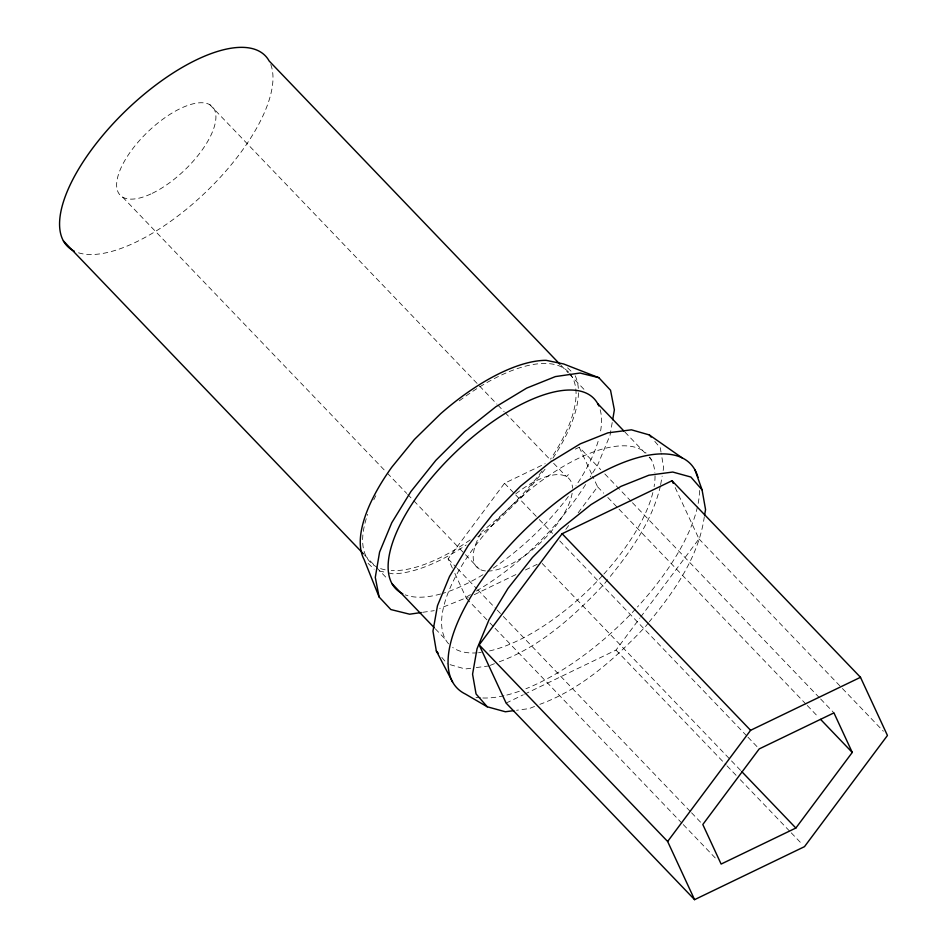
<?xml version="1.0" encoding="UTF-8"?>
<svg xmlns="http://www.w3.org/2000/svg" width="947" height="947" viewBox="0 0 947 947"><rect width="100%" height="100%" fill="white"/><g stroke="black" fill="none" stroke-linecap="round" stroke-linejoin="round"><path stroke-width="0.71" stroke-dasharray="4.74 3.55" d="M612.212 422.516L610.057 435.182L597.888 464.48L590.218 476.992M704.319 516.671C698.791 556.564 674.465 591.259 649.322 621.729M660.402 486.024C652.234 520.85 630.986 551.201 608.566 578.522M660.651 484.615L662.154 476.14M663.16 470.493L663.658 467.676L661.255 453.506M585.613 484.497C557.795 527.87 519.832 565.454 475.347 591.626M452.382 568.105L448.109 558.872L504.514 483.278L545.164 463.687M565.844 529.326L569.372 524.602M578.191 512.789L597.581 486.805L592.692 476.246M524.65 694.139L616.012 650.08L639.841 618.142M640.728 616.959L698.969 538.902L675.081 487.338M607.666 579.659L604.079 584.228C573.953 616.248 539.956 647.203 497.933 662.296M648.423 622.866L645.712 626.298C615.562 658.177 581.647 689.014 539.849 704.343M545.046 469.215L524.33 494.63L498.075 520.377A139.031 57.755 -43.8 0 1 477.821 536.771M568.389 474.565L566.436 476.625L551.107 460.644M470.41 594.621L462.988 599.12L439.728 608.459M575.314 449.138L579.244 447.244L600.729 469.641M454.832 573.385L466.433 598.433L469.061 597.166M474.305 594.645L516.257 574.403M525.431 569.976L537.233 564.294M506.112 703.076L523.324 694.778M534.534 706.462L529.207 708.593L516.588 710.274M490.049 665.433L496.619 662.817M422.67 612.318L434.247 610.649M470.73 668.274L465.202 668.984L450.074 664.664M476.27 667.564L488.735 665.954M379.143 570.982L387.193 572.651M388.53 572.935L392.555 573.775A139.031 57.755 -43.8 0 0 466.161 544.999M567.596 367.838L571.609 371.709M368.111 563.37L374.124 569.183M560.967 365.329L568.129 372.81M569.159 373.876L585.471 390.898M624.937 432.069L645.12 453.116M649.157 457.33L651.181 459.425M698.969 538.902L883.362 731.226M604.825 473.914L631.412 501.65M632.442 502.715L819.629 697.951M820.647 699.016L833.94 712.878M597.581 486.805L603.713 493.198M607.808 497.471L618.036 508.137M619.054 509.202L806.24 704.426M807.258 705.503L818.516 717.234M209.867 104.738L496.962 404.168M497.98 405.233L504.112 411.625M505.13 412.691L550.089 459.579M504.514 483.278L514.742 493.955M515.772 495.021L538.275 518.483M539.293 519.56L552.586 533.421M559.748 540.891L746.934 736.115M747.964 737.192L759.21 748.923M542.193 563.465L740.625 770.42M616.012 650.08L726.041 764.833M727.059 765.898L736.233 775.463M740.305 779.712L790.224 831.774M791.242 832.839L802.452 844.523M122.672 197.154L386.269 472.08M387.299 473.145L406.701 493.387M407.731 494.452L412.833 499.779M413.863 500.845L479.253 569.052M448.109 558.872L456.288 567.407M457.318 568.472L476.755 588.75M477.773 589.815L496.181 609.016M497.211 610.081L502.324 615.42M503.342 616.485L690.529 811.709M691.547 812.786L702.804 824.517M466.433 598.433L488.936 621.907M489.966 622.972L494.05 627.234M495.08 628.299L682.254 823.535M683.284 824.6L716.015 858.74M364.441 554.895L375.651 566.59M376.681 567.655L386.861 578.274M435.348 628.844L445.445 639.379M654.803 441.385L660.296 447.836L661.018 452.086M441.823 657.419L447.327 663.883M579.244 447.244L592.076 474.932M270.771 64.503A137.351 57.057 -43.8 0 1 207.843 190.11A137.351 57.057 -43.8 0 1 77.974 252.636M699.513 490.475A161.83 67.225 -43.8 0 1 637.461 606.968M635.52 609.075A161.83 67.225 -43.8 0 1 525.869 688.765M519.311 691.251A161.83 67.225 -43.8 0 1 505.509 695.37M503.982 695.725A161.83 67.225 -43.8 0 1 482.272 697.963M480.685 697.868A161.83 67.225 -43.8 0 1 473.169 696.755M515.795 493.837A63.911 26.552 -43.8 0 1 572.485 488.19M572.13 493.269A63.911 26.552 -43.8 0 1 538.429 544.608A63.911 26.552 -43.8 0 1 486.888 571.029M485.432 570.923A63.911 26.552 -43.8 0 1 482.402 530.699M575.208 375.793A143.139 59.46 -43.8 0 1 578.451 391.561M578.451 392.792A143.139 59.46 -43.8 0 1 552.693 458.537M569.952 373.663A137.351 57.057 -43.8 0 1 550.515 459.177M542.063 471.026A137.351 57.057 -43.8 0 1 481.763 531.504M470.162 539.944A137.351 57.057 -43.8 0 1 391.241 570.567M385.18 569.834A137.351 57.057 -43.8 0 1 378.528 567.798M377.344 567.253A137.351 57.057 -43.8 0 1 367.696 514.316M373.793 499.803A137.351 57.057 -43.8 0 1 375.829 495.719M459.283 400.841A137.351 57.057 -43.8 0 1 569.064 372.621M600.173 409.767A137.351 57.057 -43.8 0 1 600.055 433.797M598.113 441.373A137.351 57.057 -43.8 0 1 575.977 485.74M568.378 496.465A137.351 57.057 -43.8 0 1 491.848 569.064M482.958 574.722A137.351 57.057 -43.8 0 1 442.166 593.544M440.663 593.982A137.351 57.057 -43.8 0 1 405.245 594.858M649.725 457.105A137.351 57.057 -43.8 0 1 654.886 472.695M655.028 475.785A137.351 57.057 -43.8 0 1 654.093 486.651M652.85 492.57A137.351 57.057 -43.8 0 1 603.357 574.628M602.363 575.717A137.351 57.057 -43.8 0 1 488.261 651.228M481.218 652.447A137.351 57.057 -43.8 0 1 478.531 652.743M477.217 652.85A137.351 57.057 -43.8 0 1 452.69 647.476M448.606 643.842A137.351 57.057 -43.8 0 1 507.912 509.095A137.351 57.057 -43.8 0 1 646.091 453.033M152.254 193.318A63.911 26.552 -43.8 0 0 214.531 109.864A63.911 26.552 -43.8 0 0 132.024 149.65A63.911 26.552 -43.8 0 0 152.254 193.318"/><path stroke-width="1.42" d="M612.697 419.71L614.366 409.862L610.543 390.259L598.824 377.687L563.595 363.956L546.147 360.334A139.031 57.755 -43.8 0 0 440.639 413.732L414.384 439.479L391.857 467.096A143.139 59.46 -43.8 0 0 364.098 559.499L379.108 596.977L390.827 609.537L409.637 614.201L421.226 612.531M704.568 515.263L705.562 509.616L702.07 489.848L694.991 469.961M513.795 710.641L505.378 711.765L487.243 706.782L476.057 693.962L472.565 674.193L477.016 648.813L489.102 619.551L507.994 588.407L532.415 557.511L560.695 528.947L590.916 504.68L621.007 486.356L648.908 475.216L672.749 472.044L690.872 477.028L702.07 489.848M479.158 644.907L562.116 533.729L672.015 480.733L860.492 677.306L887.446 735.476L804.488 846.654L694.577 899.65L506.112 703.076L479.158 644.907L667.635 841.481L694.577 899.65M667.635 841.481L750.592 730.303L860.492 677.306M795.859 828.033L852.264 752.439L833.94 712.878L759.21 748.923L702.804 824.517L721.129 864.066L795.859 828.033L741.655 771.497M598.824 377.687L580.014 373.035L555.404 376.586L526.662 388.116L495.755 406.831L464.776 431.465L435.857 460.337L410.951 491.481L391.762 522.756L379.593 552.054L375.284 577.374L379.108 596.977M682.195 457.91L649.299 434.922L631.424 429.82L607.891 432.85L580.286 443.835L550.515 462.006L520.578 486.142L492.547 514.576L468.303 545.389L449.517 576.486L437.467 605.725L432.968 631.128L436.33 650.968L452.571 681.982M487.243 706.782L465.368 694.021A161.83 67.225 -43.8 0 1 531.362 523.561A161.83 67.225 -43.8 0 1 697.975 477.383M559.937 364.264L269.137 60.975A137.351 57.057 -43.8 0 0 124.696 111.782A137.351 57.057 -43.8 0 0 74.257 251.144M597.699 403.647L623.931 431.015M820.564 719.365L852.264 752.439M562.116 533.729L750.592 730.303M63.402 240.917L363.411 553.817M391.951 583.589L434.342 627.802M649.299 434.922L651.134 437.076M436.33 650.968L438.165 653.122M672.015 480.733L673.246 483.372M402.806 593.816A137.351 57.057 -43.8 0 1 455.389 452.382A137.351 57.057 -43.8 0 1 598.824 405.955"/></g></svg>
